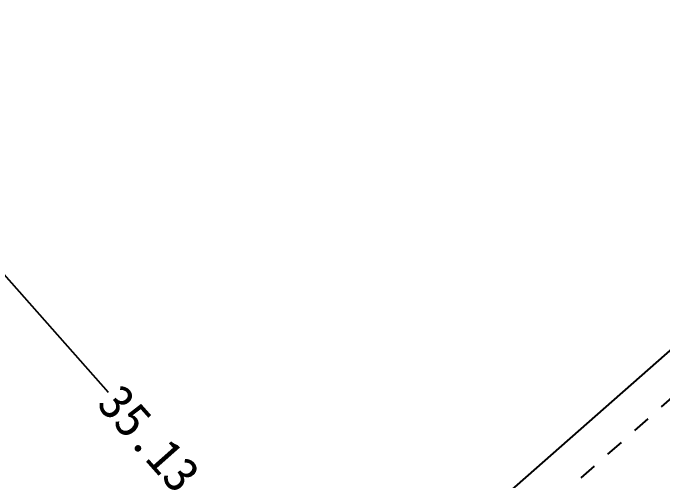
# Model space of a CAD drawing. Extents: x 99002 to 478558, y 2449839 to 2450453.
# Drawn here: x 478492.06 to 478510.23, y 2450322.47 to 2450335.55 of the extents above; entities that cross this region are included whole.
import ezdxf

# ---------------------------------------------------------------- set-up
doc = ezdxf.new("R2010")
doc.units = 0
doc.header["$LTSCALE"] = 0.5
doc.linetypes.add('X6', pattern=[2, 1, -1])
for name, color, linetype in [('DLSS', 4, 'CONTINUOUS'), ('JMD', 6, 'CONTINUOUS'), ('用地红线', 10, 'CONTINUOUS')]:
    doc.layers.add(name, color=color, linetype=linetype)
doc.styles.add('等线体', font='simhei.ttf')
doc.linetypes.add('444', pattern='A,4.5,[145,AAA.SHX,S=1,R=0,X=0,Y=1],4.5,-0.5,[146,AAA.SHX,S=1,R=0,X=0,Y=0],-0.5', length=10)

msp = doc.modelspace()

# ---------------------------------------------------------------- linework, layer by layer
at = {"layer": 'DLSS', "color": 4, "linetype": 'X6', "flags": 128}
msp.add_lwpolyline([(478536.042, 2450347.388), (478507.281, 2450321.93), (478464.684, 2450284.289), (478445.12, 2450266.916), (478444.759, 2450266.631), (478444.593, 2450266.466), (478441.924, 2450264.255), (478434.081, 2450257.312), (478415.493, 2450240.801), (478404.864, 2450231.336), (478400.26, 2450227.278), (478387.646, 2450216.102), (478353.287, 2450185.539), (478338.001, 2450171.95), (478321.929, 2450157.63), (478302.43, 2450140.463), (478299.602, 2450137.922), (478275.525, 2450116.586), (478255.234, 2450098.58), (478253.87, 2450097.824)], dxfattribs=at)
at = {"layer": 'JMD', "color": 6, "linetype": '444', "flags": 128}
msp.add_lwpolyline([(478536.044, 2450348.632), (478456.519, 2450278.646)], dxfattribs=at)
at = {"layer": '用地红线', "color": 10, "linetype": 'Continuous', "lineweight": -2}
msp.add_line((478484.519, 2450336.458), (478494.726, 2450324.936), dxfattribs=at)

# ---------------------------------------------------------------- texts
at = {"layer": '用地红线', "color": 10, "linetype": 'Continuous', "style": '等线体'}
msp.add_text('35.13', height=1, rotation=311.6117, dxfattribs=at).set_placement((478494.374, 2450324.58))

doc.saveas('drawing.dxf')
